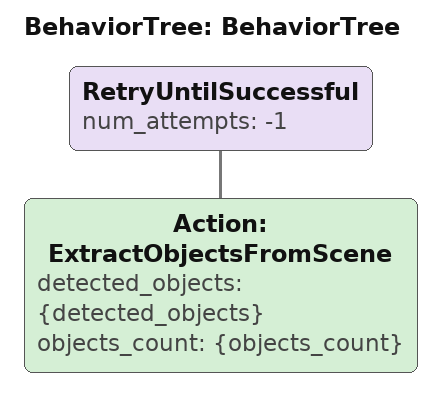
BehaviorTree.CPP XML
<?xml version="1.0"?>
<root main_tree_to_execute="BehaviorTree">
    <BehaviorTree ID="BehaviorTree">
        <RetryUntilSuccessful num_attempts="-1">
            <Action ID="ExtractObjectsFromScene" detected_objects="{detected_objects}" objects_count="{objects_count}"/>
        </RetryUntilSuccessful>
    </BehaviorTree>
</root>
